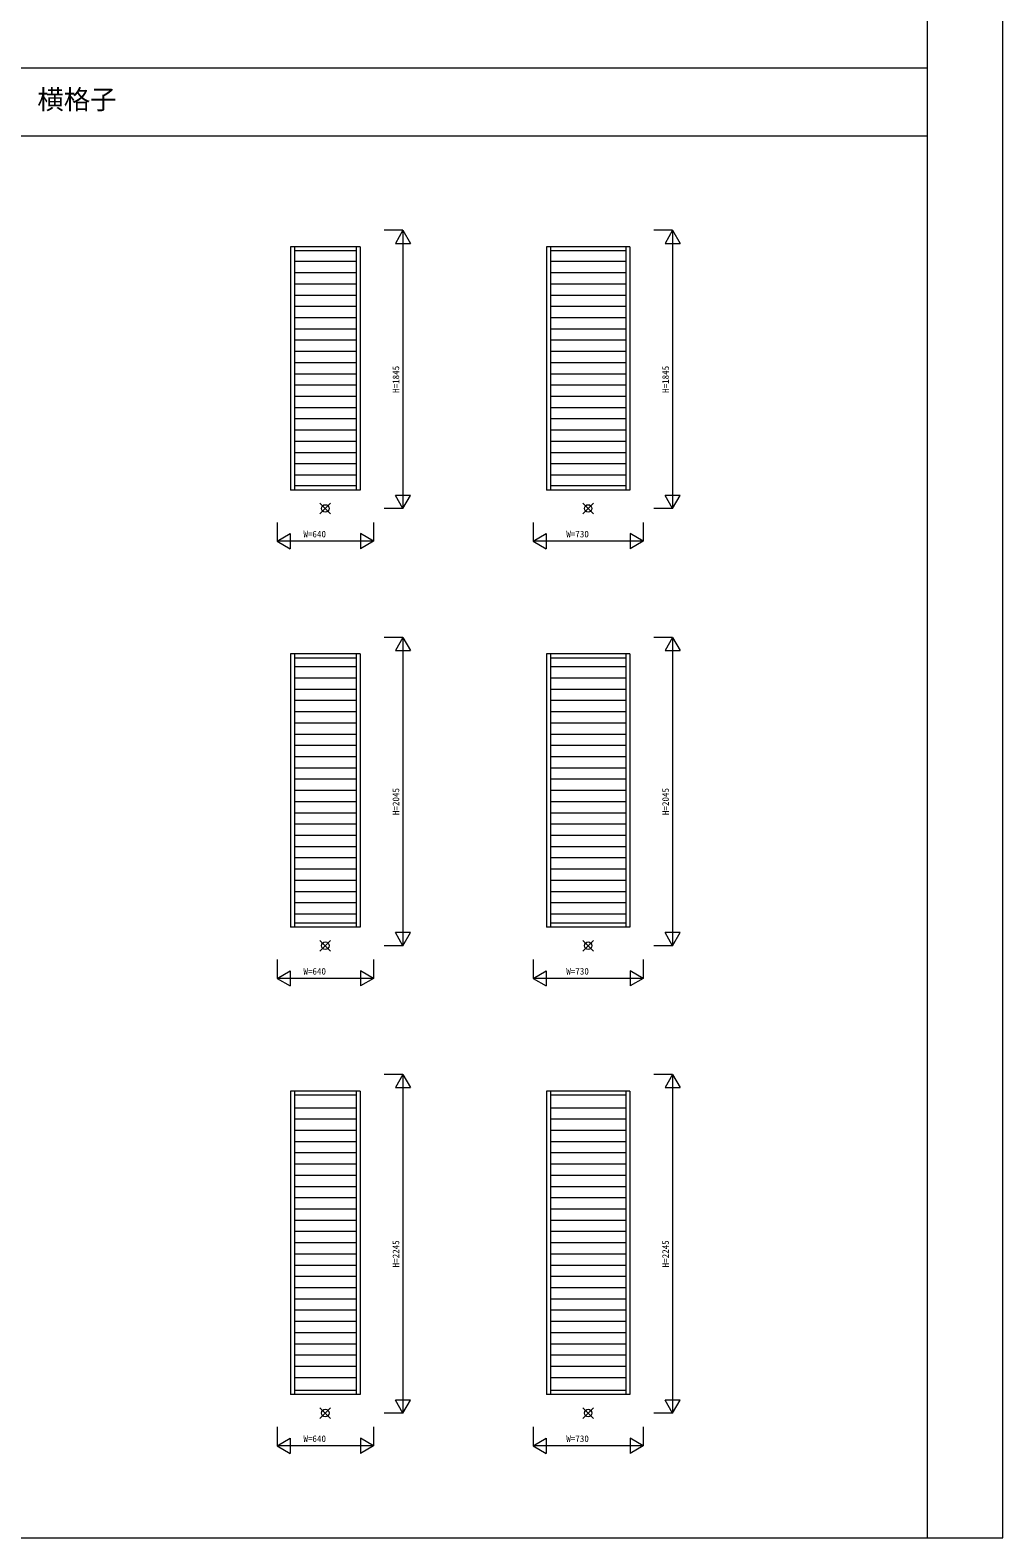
# Model space of a CAD drawing. Units: millimetres, scale not verified. Extents: x -13762 to 13750, y -10012 to 10000.
# Drawn here: x 7302 to 13750, y -10000 to 0 of the extents above; entities that cross this region are included whole.
import ezdxf
from ezdxf.enums import TextEntityAlignment as Align

# ---------------------------------------------------------------- set-up
doc = ezdxf.new("R2010")
doc.units = ezdxf.units.MM
doc.header["$LTSCALE"] = 50
for name, color, linetype, lineweight in [('0-0_0', 7, 'Continuous', 9), ('0-6_YKK_D', 3, 'Continuous', 18), ('0-9_YSS_KE', 2, 'Continuous', 18), ('0-A_YSS_KE', 1, 'Continuous', 18)]:
    doc.layers.add(name, color=color, linetype=linetype, lineweight=lineweight)
doc.layers.add('0-1_USER1', color=7, linetype='Continuous')
doc.styles.add('ＭＳ ゴシック', font='')
doc.styles.get('ＭＳ ゴシック').set_extended_font_data('MS Gothic')

msp = doc.modelspace()

# ---------------------------------------------------------------- linework, layer by layer
at = {"layer": '0-0_0'}
for p, q in [((13750, -10000), (13750, 10000)), ((13250, -10000), (13250, 9500)), ((1250, -250), (13250, -250)), ((1250, -700), (13250, -700)), ((-13750, -10000), (13750, -10000))]:
    msp.add_line(p, q, dxfattribs=at)
at = {"layer": '0-6_YKK_D'}
for p, q in [((9027.45, -1437), (9027.45, -3050.01)), ((9490.05, -1437), (9027.45, -1437)), ((9054.95, -1437), (9054.95, -3050.01)), ((9462.55, -1464.5), (9054.95, -1464.5)), ((9462.55, -1437), (9462.55, -3050.01)), ((9490.05, -1437), (9490.05, -3050.01)), ((11277.55, -1437), (10724.95, -1437)), ((10724.95, -1437), (10724.95, -3050.01)), ((10752.45, -1437), (10752.45, -3050.01)), ((11250.05, -1464.5), (10752.45, -1464.5)), ((11250.05, -1437), (11250.05, -3050.01)), ((11277.55, -1437), (11277.55, -3050.01)), ((9462.55, -1535.36), (9054.95, -1535.36)), ((11250.05, -1535.36), (10752.45, -1535.36)), ((9462.55, -1609.9), (9054.95, -1609.9)), ((9462.55, -1684.44), (9054.95, -1684.44)), ((11250.05, -1609.9), (10752.45, -1609.9)), ((11250.05, -1684.44), (10752.45, -1684.44)), ((9462.55, -1758.98), (9054.95, -1758.98)), ((11250.05, -1758.98), (10752.45, -1758.98)), ((9462.55, -1833.52), (9054.95, -1833.52)), ((11250.05, -1833.52), (10752.45, -1833.52)), ((9462.55, -1908.06), (9054.95, -1908.06)), ((9462.55, -1982.61), (9054.95, -1982.61)), ((11250.05, -1908.06), (10752.45, -1908.06)), ((11250.05, -1982.61), (10752.45, -1982.61)), ((9462.55, -2057.15), (9054.95, -2057.15)), ((11250.05, -2057.15), (10752.45, -2057.15)), ((9462.55, -2131.69), (9054.95, -2131.69)), ((11250.05, -2131.69), (10752.45, -2131.69)), ((9462.55, -2206.23), (9054.95, -2206.23)), ((9462.55, -2280.77), (9054.95, -2280.77)), ((11250.05, -2206.23), (10752.45, -2206.23)), ((11250.05, -2280.77), (10752.45, -2280.77)), ((9462.55, -2355.32), (9054.95, -2355.32)), ((11250.05, -2355.32), (10752.45, -2355.32)), ((9462.55, -2429.86), (9054.95, -2429.86)), ((11250.05, -2429.86), (10752.45, -2429.86)), ((9462.55, -2504.4), (9054.95, -2504.4)), ((9462.55, -2578.94), (9054.95, -2578.94)), ((11250.05, -2504.4), (10752.45, -2504.4)), ((11250.05, -2578.94), (10752.45, -2578.94)), ((9462.55, -2653.48), (9054.95, -2653.48)), ((11250.05, -2653.48), (10752.45, -2653.48)), ((9462.55, -2728.03), (9054.95, -2728.03)), ((11250.05, -2728.03), (10752.45, -2728.03)), ((9462.55, -2802.57), (9054.95, -2802.57)), ((9462.55, -2877.11), (9054.95, -2877.11)), ((11250.05, -2802.57), (10752.45, -2802.57)), ((11250.05, -2877.11), (10752.45, -2877.11)), ((9462.55, -2951.65), (9054.95, -2951.65)), ((11250.05, -2951.65), (10752.45, -2951.65)), ((9490.05, -3050.01), (9027.45, -3050.01)), ((9462.55, -3022.51), (9054.95, -3022.51)), ((11277.55, -3050.01), (10724.95, -3050.01)), ((11250.05, -3022.51), (10752.45, -3022.51)), ((9027.45, -4137), (9027.45, -5950.01)), ((9490.05, -4137), (9027.45, -4137)), ((9054.95, -4137), (9054.95, -5950.01)), ((9462.55, -4164.5), (9054.95, -4164.5)), ((9462.55, -4137), (9462.55, -5950.01)), ((9490.05, -4137), (9490.05, -5950.01)), ((11277.55, -4137), (10724.95, -4137)), ((10724.95, -4137), (10724.95, -5950.01)), ((10752.45, -4137), (10752.45, -5950.01)), ((11250.05, -4164.5), (10752.45, -4164.5)), ((11250.05, -4137), (11250.05, -5950.01)), ((11277.55, -4137), (11277.55, -5950.01)), ((9462.55, -4223.54), (9054.95, -4223.54)), ((9462.55, -4298.08), (9054.95, -4298.08)), ((11250.05, -4223.54), (10752.45, -4223.54)), ((11250.05, -4298.08), (10752.45, -4298.08)), ((9462.55, -4372.63), (9054.95, -4372.63)), ((11250.05, -4372.63), (10752.45, -4372.63)), ((9462.55, -4447.17), (9054.95, -4447.17)), ((11250.05, -4447.17), (10752.45, -4447.17)), ((9462.55, -4521.71), (9054.95, -4521.71)), ((9462.55, -4596.25), (9054.95, -4596.25)), ((11250.05, -4521.71), (10752.45, -4521.71)), ((11250.05, -4596.25), (10752.45, -4596.25)), ((9462.55, -4670.79), (9054.95, -4670.79)), ((11250.05, -4670.79), (10752.45, -4670.79)), ((9462.55, -4745.34), (9054.95, -4745.34)), ((11250.05, -4745.34), (10752.45, -4745.34)), ((9462.55, -4819.88), (9054.95, -4819.88)), ((9462.55, -4894.42), (9054.95, -4894.42)), ((11250.05, -4819.88), (10752.45, -4819.88)), ((11250.05, -4894.42), (10752.45, -4894.42)), ((9462.55, -4968.96), (9054.95, -4968.96)), ((11250.05, -4968.96), (10752.45, -4968.96)), ((9462.55, -5043.5), (9054.95, -5043.5)), ((11250.05, -5043.5), (10752.45, -5043.5)), ((9462.55, -5118.05), (9054.95, -5118.05)), ((9462.55, -5192.59), (9054.95, -5192.59)), ((11250.05, -5118.05), (10752.45, -5118.05)), ((11250.05, -5192.59), (10752.45, -5192.59)), ((9462.55, -5267.13), (9054.95, -5267.13)), ((11250.05, -5267.13), (10752.45, -5267.13)), ((9462.55, -5341.67), (9054.95, -5341.67)), ((11250.05, -5341.67), (10752.45, -5341.67)), ((9462.55, -5416.21), (9054.95, -5416.21)), ((9462.55, -5490.75), (9054.95, -5490.75)), ((11250.05, -5416.21), (10752.45, -5416.21)), ((11250.05, -5490.75), (10752.45, -5490.75)), ((9462.55, -5565.3), (9054.95, -5565.3)), ((11250.05, -5565.3), (10752.45, -5565.3)), ((9462.55, -5639.84), (9054.95, -5639.84)), ((11250.05, -5639.84), (10752.45, -5639.84)), ((9462.55, -5714.38), (9054.95, -5714.38)), ((9462.55, -5788.92), (9054.95, -5788.92)), ((11250.05, -5714.38), (10752.45, -5714.38)), ((11250.05, -5788.92), (10752.45, -5788.92)), ((9462.55, -5863.46), (9054.95, -5863.46)), ((11250.05, -5863.46), (10752.45, -5863.46)), ((9490.05, -5950.01), (9027.45, -5950.01)), ((9462.55, -5922.51), (9054.95, -5922.51)), ((11277.55, -5950.01), (10724.95, -5950.01)), ((11250.05, -5922.51), (10752.45, -5922.51)), ((9027.45, -7037), (9027.45, -9050.01)), ((9490.05, -7037), (9027.45, -7037)), ((9054.95, -7037), (9054.95, -9050.01)), ((9462.55, -7064.5), (9054.95, -7064.5)), ((9462.55, -7037), (9462.55, -9050.01)), ((9490.05, -7037), (9490.05, -9050.01)), ((11277.55, -7037), (10724.95, -7037)), ((10724.95, -7037), (10724.95, -9050.01)), ((10752.45, -7037), (10752.45, -9050.01)), ((11250.05, -7064.5), (10752.45, -7064.5)), ((11250.05, -7037), (11250.05, -9050.01)), ((11277.55, -7037), (11277.55, -9050.01)), ((9462.55, -7149), (9054.95, -7149)), ((11250.05, -7149), (10752.45, -7149)), ((9462.55, -7223.54), (9054.95, -7223.54)), ((9462.55, -7298.08), (9054.95, -7298.08)), ((11250.05, -7223.54), (10752.45, -7223.54)), ((11250.05, -7298.08), (10752.45, -7298.08)), ((9462.55, -7372.63), (9054.95, -7372.63)), ((11250.05, -7372.63), (10752.45, -7372.63)), ((9462.55, -7447.17), (9054.95, -7447.17)), ((11250.05, -7447.17), (10752.45, -7447.17)), ((9462.55, -7521.71), (9054.95, -7521.71)), ((9462.55, -7596.25), (9054.95, -7596.25)), ((11250.05, -7521.71), (10752.45, -7521.71)), ((11250.05, -7596.25), (10752.45, -7596.25)), ((9462.55, -7670.79), (9054.95, -7670.79)), ((11250.05, -7670.79), (10752.45, -7670.79)), ((9462.55, -7745.34), (9054.95, -7745.34)), ((11250.05, -7745.34), (10752.45, -7745.34)), ((9462.55, -7819.88), (9054.95, -7819.88)), ((9462.55, -7894.42), (9054.95, -7894.42)), ((11250.05, -7819.88), (10752.45, -7819.88)), ((11250.05, -7894.42), (10752.45, -7894.42)), ((9462.55, -7968.96), (9054.95, -7968.96)), ((11250.05, -7968.96), (10752.45, -7968.96)), ((9462.55, -8043.5), (9054.95, -8043.5)), ((11250.05, -8043.5), (10752.45, -8043.5)), ((9462.55, -8118.05), (9054.95, -8118.05)), ((9462.55, -8192.59), (9054.95, -8192.59)), ((11250.05, -8118.05), (10752.45, -8118.05)), ((11250.05, -8192.59), (10752.45, -8192.59)), ((9462.55, -8267.13), (9054.95, -8267.13)), ((11250.05, -8267.13), (10752.45, -8267.13)), ((9462.55, -8341.67), (9054.95, -8341.67)), ((11250.05, -8341.67), (10752.45, -8341.67)), ((9462.55, -8416.21), (9054.95, -8416.21)), ((9462.55, -8490.76), (9054.95, -8490.76)), ((11250.05, -8416.21), (10752.45, -8416.21)), ((11250.05, -8490.76), (10752.45, -8490.76)), ((9462.55, -8565.3), (9054.95, -8565.3)), ((11250.05, -8565.3), (10752.45, -8565.3)), ((9462.55, -8639.84), (9054.95, -8639.84)), ((11250.05, -8639.84), (10752.45, -8639.84)), ((9462.55, -8714.38), (9054.95, -8714.38)), ((9462.55, -8788.92), (9054.95, -8788.92)), ((11250.05, -8714.38), (10752.45, -8714.38)), ((11250.05, -8788.92), (10752.45, -8788.92)), ((9462.55, -8863.46), (9054.95, -8863.46)), ((11250.05, -8863.46), (10752.45, -8863.46)), ((9462.55, -8938.01), (9054.95, -8938.01)), ((11250.05, -8938.01), (10752.45, -8938.01)), ((9490.05, -9050.01), (9027.45, -9050.01)), ((9462.55, -9022.51), (9054.95, -9022.51)), ((11277.55, -9050.01), (10724.95, -9050.01)), ((11250.05, -9022.51), (10752.45, -9022.51))]:
    msp.add_line(p, q, dxfattribs=at)
at = {"layer": '0-9_YSS_KE'}
for p, q in [((9773.75, -1327.5), (9648.75, -1327.5)), ((9773.75, -1327.5), (9723.75, -1414.1)), ((9773.75, -1327.5), (9773.75, -3172.5)), ((9773.75, -1327.5), (9823.75, -1414.1)), ((11561.25, -1327.5), (11436.25, -1327.5)), ((11561.25, -1327.5), (11561.25, -3172.5)), ((11561.25, -1327.5), (11611.25, -1414.1)), ((9723.75, -1414.1), (9823.75, -1414.1)), ((9773.75, -3172.5), (9723.75, -3085.9)), ((9823.75, -3085.9), (9723.75, -3085.9)), ((9773.75, -3172.5), (9823.75, -3085.9)), ((11561.25, -3172.5), (11511.25, -3085.9)), ((11611.25, -3085.9), (11511.25, -3085.9)), ((11561.25, -3172.5), (11611.25, -3085.9)), ((9773.75, -3172.5), (9648.75, -3172.5)), ((11561.25, -3172.5), (11436.25, -3172.5)), ((8938.75, -3264.5), (8938.75, -3389.5)), ((9578.75, -3264.5), (9578.75, -3389.5)), ((11366.25, -3264.5), (11366.25, -3389.5)), ((8938.75, -3389.5), (9025.35, -3439.5)), ((9025.35, -3339.5), (9025.35, -3439.5)), ((9578.75, -3389.5), (9492.15, -3439.5)), ((10636.25, -3389.5), (10722.85, -3339.5)), ((11366.25, -3389.5), (10636.25, -3389.5)), ((10722.85, -3339.5), (10722.85, -3439.5)), ((11366.25, -3389.5), (11279.65, -3339.5)), ((11279.65, -3339.5), (11279.65, -3439.5)), ((11366.25, -3389.5), (11279.65, -3439.5)), ((9773.75, -4027.5), (9648.75, -4027.5)), ((9773.75, -4027.5), (9723.75, -4114.1)), ((9773.75, -4027.5), (9773.75, -6072.5)), ((9773.75, -4027.5), (9823.75, -4114.1)), ((11561.25, -4027.5), (11436.25, -4027.5)), ((11561.25, -4027.5), (11561.25, -6072.5)), ((11561.25, -4027.5), (11611.25, -4114.1)), ((9723.75, -4114.1), (9823.75, -4114.1)), ((9823.75, -5985.9), (9723.75, -5985.9)), ((9773.75, -6072.5), (9723.75, -5985.9)), ((9773.75, -6072.5), (9823.75, -5985.9)), ((11561.25, -6072.5), (11511.25, -5985.9)), ((11611.25, -5985.9), (11511.25, -5985.9)), ((11561.25, -6072.5), (11611.25, -5985.9)), ((9773.75, -6072.5), (9648.75, -6072.5)), ((11561.25, -6072.5), (11436.25, -6072.5)), ((8938.75, -6164.5), (8938.75, -6289.5)), ((9578.75, -6164.5), (9578.75, -6289.5)), ((10636.25, -6164.5), (10636.25, -6289.5)), ((11366.25, -6164.5), (11366.25, -6289.5)), ((8938.75, -6289.5), (9025.35, -6239.5)), ((9025.35, -6239.5), (9025.35, -6339.5)), ((9492.15, -6239.5), (9492.15, -6339.5)), ((9578.75, -6289.5), (9492.15, -6239.5)), ((9578.75, -6289.5), (9492.15, -6339.5)), ((10636.25, -6289.5), (10722.85, -6239.5)), ((11366.25, -6289.5), (10636.25, -6289.5)), ((10636.25, -6289.5), (10722.85, -6339.5)), ((10722.85, -6239.5), (10722.85, -6339.5)), ((11279.65, -6239.5), (11279.65, -6339.5)), ((11366.25, -6289.5), (11279.65, -6239.5)), ((11366.25, -6289.5), (11279.65, -6339.5)), ((9773.75, -6927.5), (9648.75, -6927.5)), ((9773.75, -6927.5), (9723.75, -7014.1)), ((9773.75, -6927.5), (9773.75, -9172.5)), ((9773.75, -6927.5), (9823.75, -7014.1)), ((11561.25, -6927.5), (11436.25, -6927.5)), ((11561.25, -6927.5), (11561.25, -9172.5)), ((11561.25, -6927.5), (11611.25, -7014.1)), ((9723.75, -7014.1), (9823.75, -7014.1)), ((9823.75, -9085.9), (9723.75, -9085.9)), ((9773.75, -9172.5), (9723.75, -9085.9)), ((9773.75, -9172.5), (9823.75, -9085.9)), ((11561.25, -9172.5), (11511.25, -9085.9)), ((11611.25, -9085.9), (11511.25, -9085.9)), ((11561.25, -9172.5), (11611.25, -9085.9)), ((9773.75, -9172.5), (9648.75, -9172.5)), ((11561.25, -9172.5), (11436.25, -9172.5)), ((8938.75, -9264.5), (8938.75, -9389.5)), ((9578.75, -9264.5), (9578.75, -9389.5)), ((10636.25, -9264.5), (10636.25, -9389.5)), ((11366.25, -9264.5), (11366.25, -9389.5)), ((8938.75, -9389.5), (9025.35, -9339.5)), ((9025.35, -9339.5), (9025.35, -9439.5)), ((9492.15, -9339.5), (9492.15, -9439.5)), ((9578.75, -9389.5), (9492.15, -9339.5)), ((9578.75, -9389.5), (9492.15, -9439.5)), ((10636.25, -9389.5), (10722.85, -9339.5)), ((11366.25, -9389.5), (10636.25, -9389.5)), ((10636.25, -9389.5), (10722.85, -9439.5)), ((10722.85, -9339.5), (10722.85, -9439.5)), ((11279.65, -9339.5), (11279.65, -9439.5)), ((11366.25, -9389.5), (11279.65, -9339.5)), ((11366.25, -9389.5), (11279.65, -9439.5))]:
    msp.add_line(p, q, dxfattribs=at)
for points in [[(11561.25, -1327.5), (11511.25, -1414.1), (11611.25, -1414.1)], [(10636.25, -3264.5), (10636.25, -3389.5), (10722.85, -3439.5)], [(9578.75, -3389.5), (8938.75, -3389.5), (9025.35, -3339.5)], [(9578.75, -3389.5), (9492.15, -3339.5), (9492.15, -3439.5)], [(11561.25, -4027.5), (11511.25, -4114.1), (11611.25, -4114.1)], [(9578.75, -6289.5), (8938.75, -6289.5), (9025.35, -6339.5)], [(11561.25, -6927.5), (11511.25, -7014.1), (11611.25, -7014.1)], [(9578.75, -9389.5), (8938.75, -9389.5), (9025.35, -9439.5)]]:
    msp.add_lwpolyline(points, dxfattribs=at)
at = {"layer": '0-A_YSS_KE'}
for p, q in [((9294.11, -3207.86), (9223.39, -3137.15)), ((9294.11, -3137.15), (9223.39, -3207.86)), ((11036.6, -3137.15), (10965.89, -3207.86)), ((11036.6, -3207.86), (10965.89, -3137.15)), ((9294.11, -6107.86), (9223.39, -6037.15)), ((9294.11, -6037.15), (9223.39, -6107.86)), ((11036.6, -6037.15), (10965.89, -6107.86)), ((11036.6, -6107.86), (10965.89, -6037.15)), ((9294.11, -9207.86), (9223.39, -9137.15)), ((9294.11, -9137.15), (9223.39, -9207.86)), ((11036.6, -9137.15), (10965.89, -9207.86)), ((11036.6, -9207.86), (10965.89, -9137.15))]:
    msp.add_line(p, q, dxfattribs=at)
for centre in [(9258.75, -3172.5), (11001.25, -3172.5), (9258.75, -6072.5), (11001.25, -6072.5), (9258.75, -9172.5), (11001.25, -9172.5)]:
    msp.add_circle(centre, 25, dxfattribs=at)

# ---------------------------------------------------------------- texts
at = {"layer": '0-1_USER1', "style": 'ＭＳ ゴシック'}
msp.add_text('横格子', height=128.3, dxfattribs=at).set_placement((7350, -562.5), align=Align.BOTTOM_LEFT)
at = {"layer": '0-9_YSS_KE', "style": 'ＭＳ ゴシック'}
for s, p in [('H=1845', (9761.75, -2406)), ('H=1845', (11549.25, -2406)), ('H=2045', (9761.75, -5206)), ('H=2045', (11549.25, -5206)), ('H=2245', (9761.75, -8206)), ('H=2245', (11549.25, -8206))]:
    msp.add_text(s, height=43.99, rotation=90, dxfattribs=at).set_placement(p, align=Align.BOTTOM_LEFT)
for s, p in [('W=640', (9113.75, -3377.5)), ('W=730', (10856.25, -3377.5)), ('W=640', (9113.75, -6277.5)), ('W=730', (10856.25, -6277.5)), ('W=640', (9113.75, -9377.5)), ('W=730', (10856.25, -9377.5))]:
    msp.add_text(s, height=43.99, dxfattribs=at).set_placement(p, align=Align.BOTTOM_LEFT)

doc.saveas('drawing.dxf')
